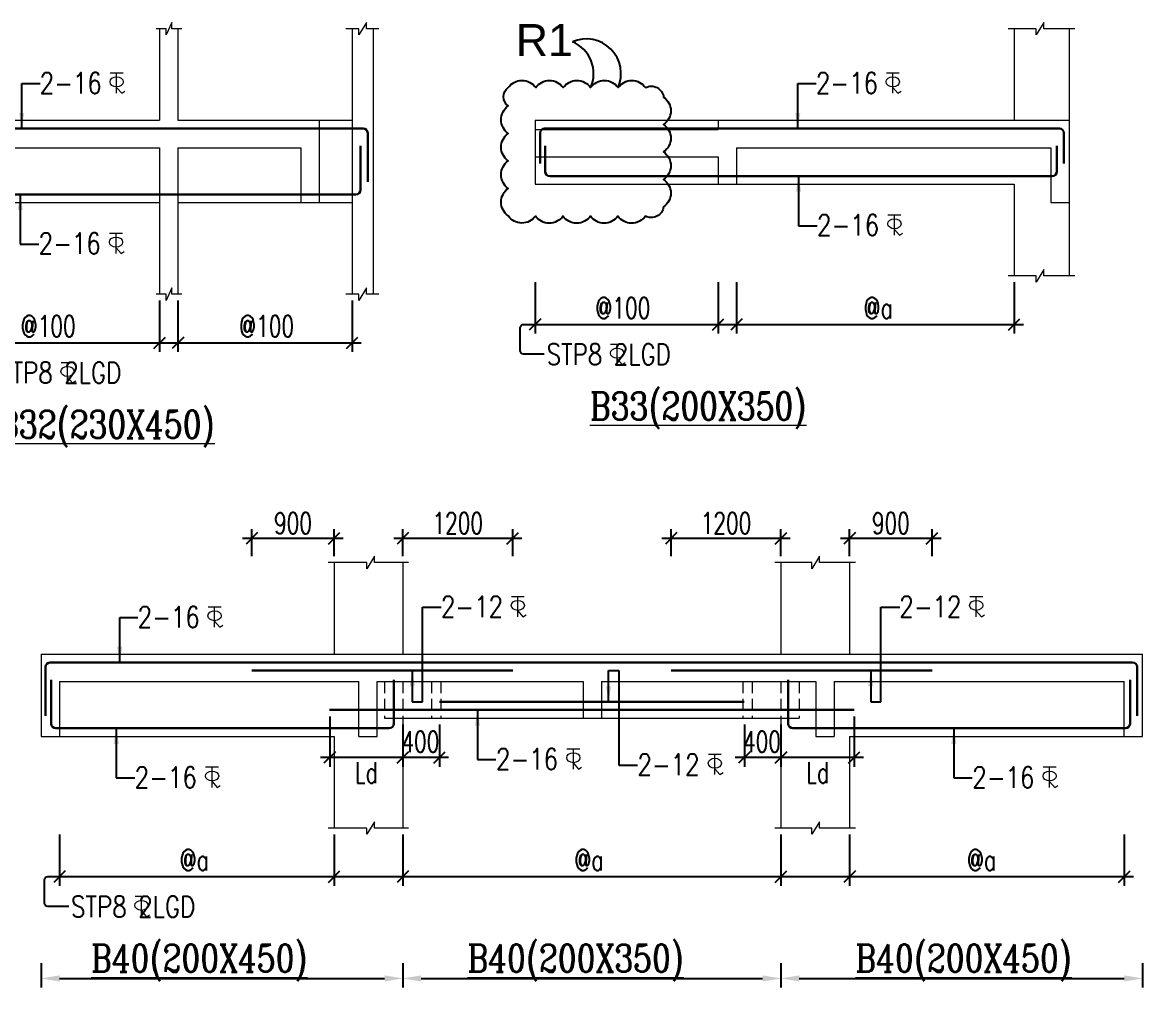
# Model space of a CAD drawing. Header units: millimetres. Extents: x 1255966 to 1543449, y 318653 to 465396.
# Drawn here: x 1501617 to 1513852, y 340289 to 350833 of the extents above; entities that cross this region are included whole.
import ezdxf

# ---------------------------------------------------------------- set-up
doc = ezdxf.new("R2010")
doc.units = ezdxf.units.MM
doc.header["$LTSCALE"] = 500
doc.header["$MEASUREMENT"] = 0
doc.header["$PDMODE"] = 34
doc.linetypes.add('HIDDEN', pattern=[0.375, 0.25, -0.125])
doc.layers.get('Defpoints').update_dxf_attribs({"lineweight": 0})
for name, color, linetype, lineweight in [('BEAM ELE', 2, 'Continuous', 15), ('DIM', 1, 'Continuous', 20), ('TAXT', 3, 'Continuous', 15), ('TEXT', 7, 'Continuous', 13), ('TEXT2', 3, 'Continuous', 15), ('TOWER AREA BEAM..', 3, 'Continuous', 20)]:
    doc.layers.add(name, color=color, linetype=linetype, lineweight=lineweight)
for name, color, linetype in [('CLOUD', 95, 'Continuous'), ('D', 10, 'Continuous'), ('ST DIM.', 1, 'Continuous'), ('STEEL', 1, 'Continuous')]:
    doc.layers.add(name, color=color, linetype=linetype)
doc.styles.add('2MM', font='romans.shx', dxfattribs={"width": 0.7})
doc.styles.add('3mm', font='arial.ttf')
doc.styles.add('BHTESHT$0$HSCC2', font='romanc.shx')
doc.styles.add('haider', font='romans.shx')
doc.dimstyles.new('SHUIB MOD.', dxfattribs={"dimtxt": 230, "dimasz": 130, "dimexe": 100, "dimexo": 70, "dimgap": 50, "dimtad": 2, "dimdec": 0, "dimzin": 4, "dimdsep": 46, "dimtxsty": '2MM', "dimblk": 'OBLIQUE', "dimcen": 0.09, "dimdle": 100, "dimclrd": 1, "dimclre": 1, "dimclrt": 3, "dimadec": 0, "dimazin": 0, "dimtfac": 1, "dimtdec": 0, "dimtix": 1, "dimtmove": 2, "dimatfit": 3, "dimfxl": 100, "dimtolj": 1, "dimlwd": -1, "dimarcsym": 0})

# ---------------------------------------------------------------- blocks, each defined once
blk = doc.blocks.new('_Oblique')
at = {"color": 0, "linetype": 'ByBlock', "lineweight": -2}
blk.add_line((-0.5, -0.5), (0.5, 0.5), dxfattribs=at)
blk = doc.blocks.new('A$C76682FD6')
at = {"layer": 'TEXT', "color": 3, "ltscale": 0.2}
for p, q in [((143, 219, -1), (2, 219, -1)), ((72, 0, -1), (72, 219, -1)), ((72, 63, -1), (128, 0, -1)), ((128, 0, -1), (162, 21))]:
    blk.add_line(p, q, dxfattribs=at)
blk.add_ellipse((72, 124, -1), major_axis=(72.3, 0), ratio=0.753223, dxfattribs=at)
blk = doc.blocks.new('*D154')
at = {"layer": 'Defpoints', "color": 0, "ltscale": 100, "transparency": 16777216}
for p in [(1509416, 348064, 6), (1512450, 348064, 6), (1512450, 347533)]:
    blk.add_point(p, dxfattribs=at)
at = {"layer": 'ST DIM.', "color": 1, "lineweight": -2, "ltscale": 100, "transparency": 16777216}
for p, q in [((1509416, 347994), (1509416, 347433)), ((1512450, 347994), (1512450, 347433))]:
    blk.add_line(p, q, dxfattribs=at)
at = {"layer": 'ST DIM.', "color": 1, "ltscale": 100, "transparency": 16777216}
blk.add_line((1509316, 347533), (1512550, 347533), dxfattribs=at)
at = {"layer": 'ST DIM.', "color": 1, "ltscale": 100, "transparency": 16777216, "xscale": 125, "yscale": 125, "zscale": 125, "rotation": 180}
blk.add_blockref('_Oblique', (1509416, 347533), dxfattribs=at)
at = {"layer": 'ST DIM.', "color": 1, "ltscale": 100, "transparency": 16777216, "xscale": 125, "yscale": 125, "zscale": 125}
blk.add_blockref('_Oblique', (1512450, 347533), dxfattribs=at)
at = {"layer": 'ST DIM.', "color": 3, "ltscale": 100, "transparency": 16777216, "insert": (1510962, 347714), "char_height": 230, "attachment_point": 5, "style": '2MM'}
blk.add_mtext('\\A1;@a', dxfattribs=at)
blk = doc.blocks.new('*D164')
at = {"layer": 'Defpoints', "color": 0, "ltscale": 100, "transparency": 16777216}
for p in [(1505772, 342031, 6), (1509902, 342031, 6), (1509902, 341501)]:
    blk.add_point(p, dxfattribs=at)
at = {"layer": 'ST DIM.', "color": 1, "lineweight": -2, "ltscale": 100, "transparency": 16777216}
for p, q in [((1505772, 341961), (1505772, 341401)), ((1509902, 341961), (1509902, 341401))]:
    blk.add_line(p, q, dxfattribs=at)
at = {"layer": 'ST DIM.', "color": 1, "ltscale": 100, "transparency": 16777216}
blk.add_line((1505672, 341501), (1510002, 341501), dxfattribs=at)
at = {"layer": 'ST DIM.', "color": 1, "ltscale": 100, "transparency": 16777216, "xscale": 125, "yscale": 125, "zscale": 125, "rotation": 180}
blk.add_blockref('_Oblique', (1505772, 341501), dxfattribs=at)
at = {"layer": 'ST DIM.', "color": 1, "ltscale": 100, "transparency": 16777216, "xscale": 125, "yscale": 125, "zscale": 125}
blk.add_blockref('_Oblique', (1509902, 341501), dxfattribs=at)
at = {"layer": 'ST DIM.', "color": 3, "ltscale": 100, "transparency": 16777216, "insert": (1507804, 341681), "char_height": 230, "attachment_point": 5, "style": '2MM'}
blk.add_mtext('\\A1;@a', dxfattribs=at)
blk = doc.blocks.new('*D165')
at = {"layer": 'Defpoints', "color": 0, "ltscale": 100, "transparency": 16777216}
for p in [(1502021, 342031, 6), (1505022, 342031, 6), (1505022, 341501)]:
    blk.add_point(p, dxfattribs=at)
at = {"layer": 'ST DIM.', "color": 1, "lineweight": -2, "ltscale": 100, "transparency": 16777216}
for p, q in [((1502021, 341961), (1502021, 341401)), ((1505022, 341961), (1505022, 341401))]:
    blk.add_line(p, q, dxfattribs=at)
at = {"layer": 'ST DIM.', "color": 1, "ltscale": 100, "transparency": 16777216}
blk.add_line((1501921, 341501), (1505122, 341501), dxfattribs=at)
at = {"layer": 'ST DIM.', "color": 1, "ltscale": 100, "transparency": 16777216, "xscale": 125, "yscale": 125, "zscale": 125, "rotation": 180}
blk.add_blockref('_Oblique', (1502021, 341501), dxfattribs=at)
at = {"layer": 'ST DIM.', "color": 1, "ltscale": 100, "transparency": 16777216, "xscale": 125, "yscale": 125, "zscale": 125}
blk.add_blockref('_Oblique', (1505022, 341501), dxfattribs=at)
at = {"layer": 'ST DIM.', "color": 3, "ltscale": 100, "transparency": 16777216, "insert": (1503493, 341681), "char_height": 230, "attachment_point": 5, "style": '2MM'}
blk.add_mtext('\\A1;@a', dxfattribs=at)
blk = doc.blocks.new('*D166')
at = {"layer": 'Defpoints', "color": 0, "ltscale": 100, "transparency": 16777216}
for p in [(1510652, 342031, 6), (1513652, 342031, 6), (1513652, 341501)]:
    blk.add_point(p, dxfattribs=at)
at = {"layer": 'ST DIM.', "color": 1, "lineweight": -2, "ltscale": 100, "transparency": 16777216}
for p, q in [((1510652, 341961), (1510652, 341401)), ((1513652, 341961), (1513652, 341401))]:
    blk.add_line(p, q, dxfattribs=at)
at = {"layer": 'ST DIM.', "color": 1, "ltscale": 100, "transparency": 16777216}
blk.add_line((1510552, 341501), (1513752, 341501), dxfattribs=at)
at = {"layer": 'ST DIM.', "color": 1, "ltscale": 100, "transparency": 16777216, "xscale": 125, "yscale": 125, "zscale": 125, "rotation": 180}
blk.add_blockref('_Oblique', (1510652, 341501), dxfattribs=at)
at = {"layer": 'ST DIM.', "color": 1, "ltscale": 100, "transparency": 16777216, "xscale": 125, "yscale": 125, "zscale": 125}
blk.add_blockref('_Oblique', (1513652, 341501), dxfattribs=at)
at = {"layer": 'ST DIM.', "color": 3, "ltscale": 100, "transparency": 16777216, "insert": (1512091, 341681), "char_height": 230, "attachment_point": 5, "style": '2MM'}
blk.add_mtext('\\A1;@a', dxfattribs=at)
blk = doc.blocks.new('*D191')
at = {"layer": 'Defpoints', "color": 0, "ltscale": 100, "transparency": 16777216}
for p in [(1505772, 343231), (1506172, 343231), (1505772, 342802)]:
    blk.add_point(p, dxfattribs=at)
at = {"layer": 'ST DIM.', "color": 1, "lineweight": -2, "ltscale": 100, "transparency": 16777216}
for p, q in [((1505772, 343161), (1505772, 342702)), ((1506172, 343161), (1506172, 342702))]:
    blk.add_line(p, q, dxfattribs=at)
at = {"layer": 'ST DIM.', "color": 1, "ltscale": 100, "transparency": 16777216}
blk.add_line((1506272, 342802), (1505672, 342802), dxfattribs=at)
at = {"layer": 'ST DIM.', "color": 1, "ltscale": 100, "transparency": 16777216, "xscale": 125, "yscale": 125, "zscale": 125, "rotation": 180}
blk.add_blockref('_Oblique', (1505772, 342802), dxfattribs=at)
at = {"layer": 'ST DIM.', "color": 1, "ltscale": 100, "transparency": 16777216, "xscale": 125, "yscale": 125, "zscale": 125}
blk.add_blockref('_Oblique', (1506172, 342802), dxfattribs=at)
at = {"layer": 'ST DIM.', "color": 3, "ltscale": 100, "transparency": 16777216, "insert": (1505964, 342974), "char_height": 230, "attachment_point": 5, "style": '2MM'}
blk.add_mtext('\\A1;400', dxfattribs=at)
blk = doc.blocks.new('*D192')
at = {"layer": 'Defpoints', "color": 0, "ltscale": 100, "transparency": 16777216}
for p in [(1509502, 343231), (1509902, 343231), (1509502, 342802)]:
    blk.add_point(p, dxfattribs=at)
at = {"layer": 'ST DIM.', "color": 1, "lineweight": -2, "ltscale": 100, "transparency": 16777216}
for p, q in [((1509502, 343161), (1509502, 342702)), ((1509902, 343161), (1509902, 342702))]:
    blk.add_line(p, q, dxfattribs=at)
at = {"layer": 'ST DIM.', "color": 1, "ltscale": 100, "transparency": 16777216}
blk.add_line((1510002, 342802), (1509402, 342802), dxfattribs=at)
at = {"layer": 'ST DIM.', "color": 1, "ltscale": 100, "transparency": 16777216, "xscale": 125, "yscale": 125, "zscale": 125, "rotation": 180}
blk.add_blockref('_Oblique', (1509502, 342802), dxfattribs=at)
at = {"layer": 'ST DIM.', "color": 1, "ltscale": 100, "transparency": 16777216, "xscale": 125, "yscale": 125, "zscale": 125}
blk.add_blockref('_Oblique', (1509902, 342802), dxfattribs=at)
at = {"layer": 'ST DIM.', "color": 3, "ltscale": 100, "transparency": 16777216, "insert": (1509694, 342974), "char_height": 230, "attachment_point": 5, "style": '2MM'}
blk.add_mtext('\\A1;400', dxfattribs=at)
blk = doc.blocks.new('*D211')
at = {"layer": 'Defpoints', "color": 0, "ltscale": 100, "transparency": 16777216}
for p in [(1511552, 345197), (1510652, 344931), (1511552, 344931)]:
    blk.add_point(p, dxfattribs=at)
at = {"layer": 'ST DIM.', "color": 1, "lineweight": -2, "ltscale": 100, "transparency": 16777216}
for p, q in [((1510652, 345001), (1510652, 345297)), ((1511552, 345001), (1511552, 345297))]:
    blk.add_line(p, q, dxfattribs=at)
at = {"layer": 'ST DIM.', "color": 1, "ltscale": 100, "transparency": 16777216}
blk.add_line((1510552, 345197), (1511652, 345197), dxfattribs=at)
at = {"layer": 'ST DIM.', "color": 1, "ltscale": 100, "transparency": 16777216, "xscale": 125, "yscale": 125, "zscale": 125, "rotation": 180}
blk.add_blockref('_Oblique', (1510652, 345197), dxfattribs=at)
at = {"layer": 'ST DIM.', "color": 1, "ltscale": 100, "transparency": 16777216, "xscale": 125, "yscale": 125, "zscale": 125}
blk.add_blockref('_Oblique', (1511552, 345197), dxfattribs=at)
at = {"layer": 'ST DIM.', "color": 3, "ltscale": 100, "transparency": 16777216, "insert": (1511102, 345362), "char_height": 230, "attachment_point": 5, "style": '2MM'}
blk.add_mtext('\\A1;900', dxfattribs=at)
blk = doc.blocks.new('*D212')
at = {"layer": 'Defpoints', "color": 0, "ltscale": 100, "transparency": 16777216}
for p in [(1509902, 345197), (1508702, 344931), (1509902, 344931)]:
    blk.add_point(p, dxfattribs=at)
at = {"layer": 'ST DIM.', "color": 1, "lineweight": -2, "ltscale": 100, "transparency": 16777216}
for p, q in [((1508702, 345001), (1508702, 345297)), ((1509902, 345001), (1509902, 345297))]:
    blk.add_line(p, q, dxfattribs=at)
at = {"layer": 'ST DIM.', "color": 1, "ltscale": 100, "transparency": 16777216}
blk.add_line((1508602, 345197), (1510002, 345197), dxfattribs=at)
at = {"layer": 'ST DIM.', "color": 1, "ltscale": 100, "transparency": 16777216, "xscale": 125, "yscale": 125, "zscale": 125, "rotation": 180}
blk.add_blockref('_Oblique', (1508702, 345197), dxfattribs=at)
at = {"layer": 'ST DIM.', "color": 1, "ltscale": 100, "transparency": 16777216, "xscale": 125, "yscale": 125, "zscale": 125}
blk.add_blockref('_Oblique', (1509902, 345197), dxfattribs=at)
at = {"layer": 'ST DIM.', "color": 3, "ltscale": 100, "transparency": 16777216, "insert": (1509302, 345362), "char_height": 230, "attachment_point": 5, "style": '2MM'}
blk.add_mtext('\\A1;1200', dxfattribs=at)
blk = doc.blocks.new('*D213')
at = {"layer": 'Defpoints', "color": 0, "ltscale": 100, "transparency": 16777216}
for p in [(1506972, 345197), (1505772, 344931), (1506972, 344931)]:
    blk.add_point(p, dxfattribs=at)
at = {"layer": 'ST DIM.', "color": 1, "lineweight": -2, "ltscale": 100, "transparency": 16777216}
for p, q in [((1505772, 345001), (1505772, 345297)), ((1506972, 345001), (1506972, 345297))]:
    blk.add_line(p, q, dxfattribs=at)
at = {"layer": 'ST DIM.', "color": 1, "ltscale": 100, "transparency": 16777216}
blk.add_line((1505672, 345197), (1507072, 345197), dxfattribs=at)
at = {"layer": 'ST DIM.', "color": 1, "ltscale": 100, "transparency": 16777216, "xscale": 125, "yscale": 125, "zscale": 125, "rotation": 180}
blk.add_blockref('_Oblique', (1505772, 345197), dxfattribs=at)
at = {"layer": 'ST DIM.', "color": 1, "ltscale": 100, "transparency": 16777216, "xscale": 125, "yscale": 125, "zscale": 125}
blk.add_blockref('_Oblique', (1506972, 345197), dxfattribs=at)
at = {"layer": 'ST DIM.', "color": 3, "ltscale": 100, "transparency": 16777216, "insert": (1506372, 345362), "char_height": 230, "attachment_point": 5, "style": '2MM'}
blk.add_mtext('\\A1;1200', dxfattribs=at)
blk = doc.blocks.new('*D214')
at = {"layer": 'Defpoints', "color": 0, "ltscale": 100, "transparency": 16777216}
for p in [(1505022, 345197), (1504122, 344931), (1505022, 344931)]:
    blk.add_point(p, dxfattribs=at)
at = {"layer": 'ST DIM.', "color": 1, "lineweight": -2, "ltscale": 100, "transparency": 16777216}
for p, q in [((1504122, 345001), (1504122, 345297)), ((1505022, 345001), (1505022, 345297))]:
    blk.add_line(p, q, dxfattribs=at)
at = {"layer": 'ST DIM.', "color": 1, "ltscale": 100, "transparency": 16777216}
blk.add_line((1504022, 345197), (1505122, 345197), dxfattribs=at)
at = {"layer": 'ST DIM.', "color": 1, "ltscale": 100, "transparency": 16777216, "xscale": 125, "yscale": 125, "zscale": 125, "rotation": 180}
blk.add_blockref('_Oblique', (1504122, 345197), dxfattribs=at)
at = {"layer": 'ST DIM.', "color": 1, "ltscale": 100, "transparency": 16777216, "xscale": 125, "yscale": 125, "zscale": 125}
blk.add_blockref('_Oblique', (1505022, 345197), dxfattribs=at)
at = {"layer": 'ST DIM.', "color": 3, "ltscale": 100, "transparency": 16777216, "insert": (1504572, 345362), "char_height": 230, "attachment_point": 5, "style": '2MM'}
blk.add_mtext('\\A1;900', dxfattribs=at)
blk = doc.blocks.new('*D245')
at = {"layer": 'Defpoints', "color": 0, "ltscale": 100, "transparency": 16777216}
for p in [(1501213, 347864, 6), (1503116, 347864, 6), (1503116, 347333)]:
    blk.add_point(p, dxfattribs=at)
at = {"layer": 'ST DIM.', "color": 1, "lineweight": -2, "ltscale": 100, "transparency": 16777216}
for p, q in [((1501213, 347794), (1501213, 347233)), ((1503116, 347794), (1503116, 347233))]:
    blk.add_line(p, q, dxfattribs=at)
at = {"layer": 'ST DIM.', "color": 1, "ltscale": 100, "transparency": 16777216}
blk.add_line((1501113, 347333), (1503216, 347333), dxfattribs=at)
at = {"layer": 'ST DIM.', "color": 1, "ltscale": 100, "transparency": 16777216, "xscale": 125, "yscale": 125, "zscale": 125, "rotation": 180}
blk.add_blockref('_Oblique', (1501213, 347333), dxfattribs=at)
at = {"layer": 'ST DIM.', "color": 1, "ltscale": 100, "transparency": 16777216, "xscale": 125, "yscale": 125, "zscale": 125}
blk.add_blockref('_Oblique', (1503116, 347333), dxfattribs=at)
at = {"layer": 'ST DIM.', "color": 3, "ltscale": 100, "transparency": 16777216, "insert": (1501898, 347514), "char_height": 230, "attachment_point": 5, "style": '2MM'}
blk.add_mtext('\\A1;@100', dxfattribs=at)
blk = doc.blocks.new('*D246')
at = {"layer": 'Defpoints', "color": 0, "ltscale": 100, "transparency": 16777216}
for p in [(1503316, 347864, 6), (1505218, 347864, 6), (1505218, 347333)]:
    blk.add_point(p, dxfattribs=at)
at = {"layer": 'ST DIM.', "color": 1, "lineweight": -2, "ltscale": 100, "transparency": 16777216}
for p, q in [((1503316, 347794), (1503316, 347233)), ((1505218, 347794), (1505218, 347233))]:
    blk.add_line(p, q, dxfattribs=at)
at = {"layer": 'ST DIM.', "color": 1, "ltscale": 100, "transparency": 16777216}
blk.add_line((1503216, 347333), (1505318, 347333), dxfattribs=at)
at = {"layer": 'ST DIM.', "color": 1, "ltscale": 100, "transparency": 16777216, "xscale": 125, "yscale": 125, "zscale": 125, "rotation": 180}
blk.add_blockref('_Oblique', (1503316, 347333), dxfattribs=at)
at = {"layer": 'ST DIM.', "color": 1, "ltscale": 100, "transparency": 16777216, "xscale": 125, "yscale": 125, "zscale": 125}
blk.add_blockref('_Oblique', (1505218, 347333), dxfattribs=at)
at = {"layer": 'ST DIM.', "color": 3, "ltscale": 100, "transparency": 16777216, "insert": (1504284, 347514), "char_height": 230, "attachment_point": 5, "style": '2MM'}
blk.add_mtext('\\A1;@100', dxfattribs=at)
blk = doc.blocks.new('*D247')
at = {"layer": 'Defpoints', "color": 0, "ltscale": 100, "transparency": 16777216}
for p in [(1507216, 348064, 6), (1509216, 348064, 6), (1509216, 347533)]:
    blk.add_point(p, dxfattribs=at)
at = {"layer": 'ST DIM.', "color": 1, "lineweight": -2, "ltscale": 100, "transparency": 16777216}
for p, q in [((1507216, 347994), (1507216, 347433)), ((1509216, 347994), (1509216, 347433))]:
    blk.add_line(p, q, dxfattribs=at)
at = {"layer": 'ST DIM.', "color": 1, "ltscale": 100, "transparency": 16777216}
blk.add_line((1507116, 347533), (1509316, 347533), dxfattribs=at)
at = {"layer": 'ST DIM.', "color": 1, "ltscale": 100, "transparency": 16777216, "xscale": 125, "yscale": 125, "zscale": 125, "rotation": 180}
blk.add_blockref('_Oblique', (1507216, 347533), dxfattribs=at)
at = {"layer": 'ST DIM.', "color": 1, "ltscale": 100, "transparency": 16777216, "xscale": 125, "yscale": 125, "zscale": 125}
blk.add_blockref('_Oblique', (1509216, 347533), dxfattribs=at)
at = {"layer": 'ST DIM.', "color": 3, "ltscale": 100, "transparency": 16777216, "insert": (1508174, 347714), "char_height": 230, "attachment_point": 5, "style": '2MM'}
blk.add_mtext('\\A1;@100', dxfattribs=at)
blk = doc.blocks.new('*D255')
at = {"layer": 'Defpoints', "color": 0, "ltscale": 100, "transparency": 16777216}
for p in [(1504973, 343321), (1505772, 343231, 1457780), (1504973, 342802)]:
    blk.add_point(p, dxfattribs=at)
at = {"layer": 'ST DIM.', "color": 1, "lineweight": -2, "ltscale": 100, "transparency": 16777216}
for p, q in [((1504973, 343251), (1504973, 342702)), ((1505772, 343161), (1505772, 342702))]:
    blk.add_line(p, q, dxfattribs=at)
at = {"layer": 'ST DIM.', "color": 1, "ltscale": 100, "transparency": 16777216}
blk.add_line((1505872, 342802), (1504873, 342802), dxfattribs=at)
at = {"layer": 'ST DIM.', "color": 1, "ltscale": 100, "transparency": 16777216, "xscale": 125, "yscale": 125, "zscale": 125, "rotation": 180}
blk.add_blockref('_Oblique', (1504973, 342802), dxfattribs=at)
at = {"layer": 'ST DIM.', "color": 1, "ltscale": 100, "transparency": 16777216, "xscale": 125, "yscale": 125, "zscale": 125}
blk.add_blockref('_Oblique', (1505772, 342802), dxfattribs=at)
at = {"layer": 'ST DIM.', "color": 3, "ltscale": 100, "transparency": 16777216, "insert": (1505372, 342637), "char_height": 230, "attachment_point": 5, "style": '2MM'}
blk.add_mtext('\\A1;Ld', dxfattribs=at)
blk = doc.blocks.new('*D256')
at = {"layer": 'Defpoints', "color": 0, "ltscale": 100, "transparency": 16777216}
for p in [(1510702, 343321), (1509902, 343231), (1509902, 342802)]:
    blk.add_point(p, dxfattribs=at)
at = {"layer": 'ST DIM.', "color": 1, "lineweight": -2, "ltscale": 100, "transparency": 16777216}
for p, q in [((1510702, 343251), (1510702, 342702)), ((1509902, 343161), (1509902, 342702))]:
    blk.add_line(p, q, dxfattribs=at)
at = {"layer": 'ST DIM.', "color": 1, "ltscale": 100, "transparency": 16777216}
blk.add_line((1510802, 342802), (1509802, 342802), dxfattribs=at)
at = {"layer": 'ST DIM.', "color": 1, "ltscale": 100, "transparency": 16777216, "xscale": 125, "yscale": 125, "zscale": 125, "rotation": 180}
blk.add_blockref('_Oblique', (1509902, 342802), dxfattribs=at)
at = {"layer": 'ST DIM.', "color": 1, "ltscale": 100, "transparency": 16777216, "xscale": 125, "yscale": 125, "zscale": 125}
blk.add_blockref('_Oblique', (1510702, 342802), dxfattribs=at)
at = {"layer": 'ST DIM.', "color": 3, "ltscale": 100, "transparency": 16777216, "insert": (1510302, 342637), "char_height": 230, "attachment_point": 5, "style": '2MM'}
blk.add_mtext('\\A1;Ld', dxfattribs=at)
blk = doc.blocks.new('*D257')
at = {"layer": 'Defpoints', "color": 0, "ltscale": 100, "transparency": 16777216}
for p in [(1501822, 340624, 6), (1505772, 340624, 6), (1505772, 340389)]:
    blk.add_point(p, dxfattribs=at)
at = {"layer": 'ST DIM.', "color": 1, "lineweight": -2, "ltscale": 100, "transparency": 16777216}
for p, q in [((1501822, 340554), (1501822, 340289)), ((1505772, 340554), (1505772, 340289))]:
    blk.add_line(p, q, dxfattribs=at)
at = {"layer": 'ST DIM.', "color": 1, "ltscale": 100, "transparency": 16777216}
blk.add_line((1502022, 340389), (1505572, 340389), dxfattribs=at)
for points in [[(1502022, 340422), (1502022, 340355), (1501822, 340389)], [(1505572, 340422), (1505572, 340355), (1505772, 340389)]]:
    blk.add_solid(points, dxfattribs=at)
blk = doc.blocks.new('*D258')
at = {"layer": 'Defpoints', "color": 0, "ltscale": 100, "transparency": 16777216}
for p in [(1505772, 340624, 6), (1509902, 340624, 6), (1509902, 340389)]:
    blk.add_point(p, dxfattribs=at)
at = {"layer": 'ST DIM.', "color": 1, "lineweight": -2, "ltscale": 100, "transparency": 16777216}
for p, q in [((1505772, 340554), (1505772, 340289)), ((1509902, 340554), (1509902, 340289))]:
    blk.add_line(p, q, dxfattribs=at)
at = {"layer": 'ST DIM.', "color": 1, "ltscale": 100, "transparency": 16777216}
blk.add_line((1505972, 340389), (1509702, 340389), dxfattribs=at)
for points in [[(1505972, 340422), (1505972, 340355), (1505772, 340389)], [(1509702, 340422), (1509702, 340355), (1509902, 340389)]]:
    blk.add_solid(points, dxfattribs=at)
blk = doc.blocks.new('*D259')
at = {"layer": 'Defpoints', "color": 0, "ltscale": 100, "transparency": 16777216}
for p in [(1509902, 340624, 6), (1513852, 340624, 6), (1513852, 340389)]:
    blk.add_point(p, dxfattribs=at)
at = {"layer": 'ST DIM.', "color": 1, "lineweight": -2, "ltscale": 100, "transparency": 16777216}
for p, q in [((1509902, 340554), (1509902, 340289)), ((1513852, 340554), (1513852, 340289))]:
    blk.add_line(p, q, dxfattribs=at)
at = {"layer": 'ST DIM.', "color": 1, "ltscale": 100, "transparency": 16777216}
blk.add_line((1510102, 340389), (1513652, 340389), dxfattribs=at)
for points in [[(1510102, 340422), (1510102, 340355), (1509902, 340389)], [(1513652, 340422), (1513652, 340355), (1513852, 340389)]]:
    blk.add_solid(points, dxfattribs=at)

msp = doc.modelspace()

# ---------------------------------------------------------------- linework, layer by layer
at = {"layer": 'BEAM ELE', "color": 3}
for points in [[(1503359.8, 350763.9), (1503249.5, 350763.9), (1503249.5, 350832.6), (1503186.5, 350695.9), (1503186.5, 350763.9), (1503076.8, 350763.9)], [(1505510.9, 350763.9), (1505375.9, 350763.9), (1505375.9, 350832.6), (1505291.4, 350695.9), (1505291.4, 350763.9), (1505149.7, 350763.9)], [(1513113.1, 350763.9), (1512773, 350763.9), (1512773, 350832.6), (1512688.4, 350695.9), (1512688.4, 350763.9), (1512384.3, 350763.9)], [(1513113.1, 348063.9), (1512773, 348063.9), (1512773, 348132.6), (1512688.4, 347995.9), (1512688.4, 348063.9), (1512384.3, 348063.9)], [(1503359.8, 347863.9), (1503249.5, 347863.9), (1503249.5, 347932.6), (1503186.5, 347795.9), (1503186.5, 347863.9), (1503076.8, 347863.9)], [(1505510.9, 347863.9), (1505375.9, 347863.9), (1505375.9, 347932.6), (1505291.4, 347795.9), (1505291.4, 347863.9), (1505149.7, 347863.9)], [(1505834.4, 344931.4), (1505461.6, 344931.4), (1505461.6, 345000), (1505377.1, 344863.3), (1505377.1, 344931.4), (1504955.6, 344931.4)], [(1510714.5, 344931.4), (1510322.1, 344931.4), (1510322.1, 345000), (1510237.5, 344863.3), (1510237.5, 344931.4), (1509835.8, 344931.4)], [(1505834.4, 342031.4), (1505461.6, 342031.4), (1505461.6, 342100), (1505377.1, 341963.3), (1505377.1, 342031.4), (1504955.6, 342031.4)], [(1510714.5, 342031.4), (1510322.1, 342031.4), (1510322.1, 342100), (1510237.5, 341963.3), (1510237.5, 342031.4), (1509835.8, 342031.4)]]:
    msp.add_lwpolyline(points, dxfattribs=at)
at = {"layer": 'CLOUD', "color": 1}
msp.add_lwpolyline([(1506923.4, 350119.9, -0.5205671), (1507223.4, 350119.9, -0.5205671), (1507523.4, 350119.9, -0.5205671), (1507823.4, 350119.9, -0.5205671), (1508123.4, 350119.9, -0.5205671), (1508423.4, 350119.9, -0.5205671), (1508620.6, 350017, -0.5205671), (1508620.6, 349717, -0.5205671), (1508620.6, 349417, -0.5205671), (1508620.6, 349117, -0.5205671), (1508620.6, 348817, -0.5205671), (1508420.8, 348716.8, -0.5205671), (1508120.8, 348716.8, -0.5205671), (1507820.8, 348716.8, -0.5205671), (1507520.8, 348716.8, -0.5205671), (1507220.8, 348716.8, -0.5205671), (1506923.4, 348719.5, -0.5205671), (1506923.4, 349019.5, -0.5205671), (1506923.4, 349319.5, -0.5205671), (1506923.4, 349619.5, -0.5205671), (1506923.4, 349919.5, -0.5205671)], format="xyb", close=True, dxfattribs=at)
at = {"layer": 'CLOUD', "color": 1, "ltscale": 10}
for centre, radius, start, end in [((1507774.6, 350271.5), 380.4, 336.51447, 113.39855), ((1507480.6, 350273.2), 375.6, 335.89933, 67.63729)]:
    msp.add_arc(centre, radius, start, end, dxfattribs=at)
at = {"layer": 'ST DIM.'}
for points, elevation in [([(1507316.9, 347208.2), (1507088.5, 347208.2, -0.4142136), (1507052.8, 347244), (1507052.8, 347497.6, -0.4142136), (1507088.5, 347533.4), (1510098.1, 347533.4)], -2.7), ([(1501314.5, 347008.2), (1501086.1, 347008.2, -0.4142136), (1501050.4, 347044), (1501050.4, 347297.6, -0.4142136), (1501086.1, 347333.4), (1505233.3, 347333.4)], -2.7), ([(1502122.1, 341175.7), (1501893.8, 341175.7, -0.4142136), (1501858, 341211.5), (1501858, 341465, -0.4142136), (1501893.8, 341500.8), (1511246.3, 341500.8)], -6.3)]:
    msp.add_lwpolyline(points, format="xyb", dxfattribs=dict(at, elevation=elevation))
at = {"layer": 'STEEL', "color": 4, "lineweight": 30, "ltscale": 10}
for p, q in [((1501111.2, 349673.9, -140.7), (1505338.2, 349673.9, -2346141.3)), ((1505388, 349090.2, -186.5), (1505388, 349623.9, -186.5)), ((1507270.8, 349290.2, -186.5), (1507270.8, 349623.9, -186.5)), ((1507320.8, 349673.9, -140.7), (1512943.5, 349673.9, -2346141.3)), ((1512993.3, 349290.2, -186.5), (1512993.3, 349623.9, -186.5)), ((1505309.9, 349003.9, -599978), (1505309.9, 349485, -599978)), ((1507326.6, 349203.9, -599978), (1507326.6, 349485, -599978)), ((1512915.2, 349203.9, -599978), (1512915.2, 349485, -599978)), ((1507376.6, 349153.9, -599942.4), (1512865.2, 349153.9, -2883032.6)), ((1501194.8, 348953.9, -599942.4), (1505259.9, 348953.9, -2883032.6)), ((1501920.4, 343841.4, -140.7), (1513742.6, 343841.4, -2346141.3)), ((1501870.4, 343257.6, -186.5), (1501870.4, 343791.4, -186.5)), ((1504121.7, 343751.4, -1578084.1), (1506971.7, 343751.4, -2009027.5)), ((1508701.9, 343751.4, -2270638.7), (1511551.9, 343751.4, -2701582.1)), ((1513792.5, 343257.6, -186.5), (1513792.5, 343791.4, -186.5)), ((1501931.6, 343171.4, -599978), (1501931.6, 343652.4, -599978)), ((1505674.2, 343171.4, -1275934.1), (1505674.2, 343652.4, -1275934.1)), ((1509981.1, 343171.4, -2173038), (1509981.1, 343652.4, -2173038)), ((1513714.4, 343171.4, -599978), (1513714.4, 343652.4, -599978)), ((1504972.6, 343321.4, -1358768.9), (1510701.8, 343321.4, -2067859)), ((1506171.7, 343411.4, -2068947.1), (1509501.9, 343411.4, -2229010.6)), ((1501981.6, 343121.4, -599942.4), (1505624.2, 343121.4, -1275934.1)), ((1510031.1, 343121.4, -2173002.4), (1513664.4, 343121.4, -2883032.6))]:
    msp.add_line(p, q, dxfattribs=at)
for centre, start, end in [((1505338, 349623.9, -186.5), 0, 90), ((1507320.8, 349623.9, -186.5), 90, 180), ((1512943.3, 349623.9, -186.5), 0, 90), ((1507376.6, 349203.9, -599978), 180, 270), ((1512865.2, 349203.9, -599978), 270, 0), ((1505259.9, 349003.9, -599978), 270, 0), ((1501920.4, 343791.4, -186.5), 90, 180), ((1513742.5, 343791.4, -186.5), 0, 90), ((1501981.6, 343171.4, -599978), 180, 270), ((1505624.2, 343171.4, -1275934.1), 270, 0), ((1510031.1, 343171.4, -2173038), 180, 270), ((1513664.4, 343171.4, -599978), 270, 0)]:
    msp.add_arc(centre, 50, start, end, dxfattribs=at)
at = {"layer": 'TOWER AREA BEAM..'}
for p, q in [((1503115.7, 350763.9), (1503115.7, 349763.9)), ((1503315.7, 350763.9), (1503315.7, 349763.9)), ((1505218.2, 350763.9), (1505218.2, 349763.9)), ((1505448.2, 350763.9), (1505448.2, 347863.9)), ((1512450.4, 350763.9), (1512450.4, 349763.9)), ((1513050.4, 350763.9), (1513050.4, 349763.9)), ((1500983.2, 349763.9), (1503115.7, 349763.9)), ((1503315.7, 349763.9), (1505218.2, 349763.9)), ((1504858.3, 349763.9), (1504858.3, 348863.9)), ((1505218.2, 349763.9), (1505218.2, 347863.9)), ((1507215.6, 349763.9), (1513050.4, 349763.9)), ((1507215.6, 349763.9), (1507215.6, 349063.9)), ((1509215.6, 349763.9), (1509215.6, 349663.9)), ((1513050.4, 349763.9), (1513050.4, 348063.9)), ((1507215.6, 349663.9), (1509215.6, 349663.9)), ((1501183.2, 349463.9), (1503115.7, 349463.9)), ((1503115.7, 349463.9), (1503115.7, 347863.9)), ((1503315.7, 349463.9), (1503315.7, 347863.9)), ((1503315.7, 349463.9), (1504658.3, 349463.9)), ((1504658.3, 349463.9), (1504658.3, 348863.9)), ((1509415.6, 349463.9), (1509415.6, 349063.9)), ((1509415.6, 349463.9), (1512850.4, 349463.9)), ((1512850.4, 349463.9), (1512850.4, 348863.9)), ((1507215.6, 349363.9), (1509215.6, 349363.9)), ((1509215.6, 349363.9), (1509215.6, 349063.9)), ((1507215.6, 349063.9), (1512450.4, 349063.9)), ((1512450.4, 349063.9), (1512450.4, 348063.9)), ((1500983.2, 348863.9), (1503115.7, 348863.9)), ((1503315.7, 348863.9), (1505218.2, 348863.9)), ((1512850.4, 348863.9), (1513050.4, 348863.9)), ((1505021.7, 344931.4), (1505021.7, 343931.4)), ((1505771.7, 344931.4), (1505771.7, 343931.4)), ((1509901.9, 344931.4), (1509901.9, 343931.4)), ((1510651.9, 344931.4), (1510651.9, 343931.4)), ((1501821.7, 343931.4), (1513851.9, 343931.4)), ((1501821.7, 343931.4), (1501821.7, 343031.4)), ((1513851.9, 343031.4), (1513851.9, 343931.4)), ((1502021.7, 343631.4), (1502021.7, 343031.4)), ((1502021.7, 343631.4), (1505291.7, 343631.4)), ((1505291.7, 343031.4), (1505291.7, 343631.4)), ((1505491.7, 343031.4), (1505491.7, 343631.4)), ((1505491.7, 343631.4), (1507741.7, 343631.4)), ((1507741.7, 343631.4), (1507741.7, 343231.4)), ((1507941.7, 343631.4), (1507941.7, 343231.4)), ((1507941.7, 343631.4), (1510281.9, 343631.4)), ((1510281.9, 343631.4), (1510281.9, 343031.4)), ((1510481.9, 343631.4), (1510481.9, 343031.4)), ((1510481.9, 343631.4), (1513651.9, 343631.4)), ((1513651.9, 343031.4), (1513651.9, 343631.4)), ((1505571.7, 343231.4), (1510101.9, 343231.4)), ((1505771.7, 343231.4), (1505771.7, 342031.4)), ((1509901.9, 343231.4), (1509901.9, 342031.4)), ((1501821.7, 343031.4), (1505021.7, 343031.4)), ((1505021.7, 343031.4), (1505021.7, 342031.4)), ((1505291.7, 343031.4), (1505491.7, 343031.4)), ((1510281.9, 343031.4), (1510481.9, 343031.4)), ((1510651.9, 343031.4), (1510651.9, 342031.4)), ((1510651.9, 343031.4), (1513851.9, 343031.4))]:
    msp.add_line(p, q, dxfattribs=at)
at = {"layer": 'TOWER AREA BEAM..', "linetype": 'HIDDEN'}
for p, q in [((1505571.7, 343631.4), (1505571.7, 343231.4)), ((1505772.6, 343631.4), (1505772.6, 343231.4)), ((1506086.7, 343631.4), (1506086.7, 343231.4)), ((1506186.7, 343631.4), (1506186.7, 343231.4)), ((1509486.9, 343631.4), (1509486.9, 343231.4)), ((1509586.9, 343631.4), (1509586.9, 343231.4)), ((1509901.9, 343631.4), (1509901.9, 343231.4)), ((1510101.9, 343631.4), (1510101.9, 343231.4))]:
    msp.add_line(p, q, dxfattribs=at)

# ---------------------------------------------------------------- block references
at = {"layer": 'DIM', "lineweight": 0}
for p in [(1502574, 350059.4, -22512), (1511051.1, 350059.4, -22512), (1511069, 348508.6, -599957.5), (1502567.2, 348308.6, -599957.5), (1508039.4, 347095.5, -2.2), (1502037, 346895.5, -2.2), (1506955.4, 344340.1, 1869101.5), (1511963.3, 344340.1, 1869101.5), (1503644, 344226.9, -22512), (1507562.2, 342676, 2886554.9), (1509107.2, 342615.6, 2227283.3), (1503616.2, 342476, -599957.5), (1512764.7, 342476, -599957.5), (1502844.6, 341063, -5.7)]:
    msp.add_blockref('A$C76682FD6', p, dxfattribs=at)

# ---------------------------------------------------------------- texts
at = {"layer": 'CLOUD', "color": 1, "linetype": 'Continuous', "style": '3mm'}
msp.add_text('R1', height=350, dxfattribs=at).set_placement((1507005.1, 350464.4, 0))
at = {"layer": 'TAXT', "style": 'BHTESHT$0$HSCC2', "width": 0.8}
for s, p in [('%%UB33(200X350)', (1507815.4, 346492.1, 1175946.7)), ('%%UB32(230X450)', (1501351.5, 346292.1, 1175946.7)), ('%%UB40(200X450)', (1502366.4, 340459.5, 1175943.1)), ('%%UB40(200X350)', (1506477.1, 340459.5, 1175943.1)), ('%%UB40(200X450)', (1510714.7, 340459.5, 1175943.1))]:
    msp.add_text(s, height=300, dxfattribs=at).set_placement(p)
at = {"layer": 'TEXT2', "color": 3, "style": 'haider', "width": 0.8}
for s, p in [('2-16', (1501806, 350054.3, -22512.8)), ('2-16', (1510283.1, 350054.3, -22512.8)), ('2-16', (1510296.7, 348503.4, 1197983.4)), ('2-16', (1501794.9, 348303.4, 1197983.4)), ('STP8 2LGD', (1507342.7, 347090.4, -3)), ('STP8 2LGD', (1501340.3, 346890.4, -3)), ('2-12', (1506187.4, 344334.9, 1869100.7)), ('2-12', (1511195.3, 344334.9, 1869100.7)), ('2-16', (1502876, 344221.7, -22512.8)), ('2-16', (1506789.8, 342670.9, 4684495.8)), ('2-12', (1508334.9, 342610.5, 4025224.2)), ('2-16', (1502843.9, 342470.9, 1197983.4)), ('2-16', (1511992.4, 342470.9, 1197983.4)), ('STP8 2LGD', (1502147.9, 341057.8, -6.5))]:
    msp.add_text(s, height=230, dxfattribs=at).set_placement(p)

# ---------------------------------------------------------------- dimensions: what is measured, and where the dimension line sits
at = {"layer": 'ST DIM.', "ltscale": 100}
for base, p1, p2, text, override, picture, middle in [((1509215.6, 347533.4, -6.3), (1507215.6, 348063.9), (1509215.6, 348063.9), '@100', {"dimasz": 125}, '*D247', (1508173.8, 347713.8, -6.3)), ((1512450.4, 347533.4, -6.3), (1509415.6, 348063.9), (1512450.4, 348063.9), '@a', {"dimasz": 125}, '*D154', (1510961.5, 347713.8, -6.3)), ((1503115.7, 347333.4, -6.3), (1501213.2, 347863.9), (1503115.7, 347863.9), '@100', {"dimasz": 125}, '*D245', (1501898.4, 347513.8, -6.3)), ((1505218.2, 347333.4, -6.3), (1503315.7, 347863.9), (1505218.2, 347863.9), '@100', {"dimasz": 125}, '*D246', (1504284, 347513.8, -6.3)), ((1505021.7, 341500.8, -6.3), (1502020.8, 342031.4), (1505021.7, 342031.4), '@a', {"dimasz": 125}, '*D165', (1503492.9, 341681.3, -6.3)), ((1509901.9, 341500.8, -6.3), (1505771.7, 342031.4), (1509901.9, 342031.4), '@a', {"dimasz": 125}, '*D164', (1507804.1, 341681.3, -6.3)), ((1513651.9, 341500.8, -6.3), (1510651.9, 342031.4), (1513651.9, 342031.4), '@a', {"dimasz": 125}, '*D166', (1512090.7, 341681.3, -6.3)), ((1505771.7, 340388.6, -6.3), (1501821.7, 340623.7), (1505771.7, 340623.7), ' ', {"dimasz": 200, "dimsah": 1}, '*D257', (1504599.9, 340569, -6.3)), ((1509901.9, 340388.6, -6.3), (1505771.7, 340623.7), (1509901.9, 340623.7), ' ', {"dimasz": 200, "dimsah": 1}, '*D258', (1508915.4, 340569, -6.3)), ((1513851.9, 340388.6, -6.3), (1509901.9, 340623.7), (1513851.9, 340623.7), ' ', {"dimasz": 200, "dimsah": 1}, '*D259', (1513230.5, 340569, -6.3))]:
    dim = msp.add_linear_dim(base=base, p1=p1, p2=p2, text=text, dimstyle='SHUIB MOD.', override=override, dxfattribs=at)
    dim.commit()
    dim.dimension.update_dxf_attribs({"geometry": picture, "text_midpoint": middle, "dimtype": 160})
for base, p1, p2, picture, middle in [((1505021.7, 345197.3), (1504121.7, 344931.4), (1505021.7, 344931.4), '*D214', (1504571.7, 345362.3)), ((1506971.7, 345197.3), (1505771.7, 344931.4), (1506971.7, 344931.4), '*D213', (1506371.7, 345362.3)), ((1509901.9, 345197.3), (1508701.9, 344931.4), (1509901.9, 344931.4), '*D212', (1509301.9, 345362.3)), ((1511551.9, 345197.3), (1510651.9, 344931.4), (1511551.9, 344931.4), '*D211', (1511101.9, 345362.3))]:
    dim = msp.add_linear_dim(base=base, p1=p1, p2=p2, dimstyle='SHUIB MOD.', override={"dimasz": 125}, dxfattribs=at)
    dim.commit()
    dim.dimension.update_dxf_attribs({"geometry": picture, "text_midpoint": middle})
for base, p1, p2, picture, middle in [((1504972.6, 342802.2, -1457779.9), (1505771.7, 343231.4), (1504972.6, 343321.4, -1457779.9), '*D255', (1505372.2, 342637.2, -1457779.9)), ((1509901.9, 342802.2, -99010.9), (1510701.8, 343321.4, -99010.9), (1509901.9, 343231.4, -99010.9), '*D256', (1510301.8, 342637.2, -99010.9))]:
    dim = msp.add_linear_dim(base=base, p1=p1, p2=p2, text='Ld', dimstyle='SHUIB MOD.', override={"dimasz": 125}, dxfattribs=at)
    dim.commit()
    dim.dimension.update_dxf_attribs({"geometry": picture, "text_midpoint": middle})
for base, p1, p2, picture, middle in [((1505771.7, 342802.2), (1506171.7, 343231.4), (1505771.7, 343231.4), '*D191', (1505964.5, 342974.2)), ((1509501.9, 342802.2), (1509901.9, 343231.4), (1509501.9, 343231.4), '*D192', (1509693.5, 342974.2))]:
    dim = msp.add_linear_dim(base=base, p1=p1, p2=p2, dimstyle='SHUIB MOD.', override={"dimasz": 125}, dxfattribs=at)
    dim.commit()
    dim.dimension.update_dxf_attribs({"geometry": picture, "text_midpoint": middle, "dimtype": 160})

# ---------------------------------------------------------------- leaders
at = {"layer": 'D', "linetype": 'Continuous'}
for points in [[(1501609.3, 349673.9, -4484638.2), (1501609.3, 350163.9, -4484638.2), (1501809.3, 350163.9, -4484638.2)], [(1510086.4, 349673.9, -4484638.2), (1510086.4, 350163.9, -4484638.2), (1510286.4, 350163.9, -4484638.2)], [(1510094.3, 349153.9, -5062083.7), (1510094.3, 348611.2, -5062083.7), (1510296.3, 348611.2, -5062083.7)], [(1501592.5, 348953.9, -5062083.7), (1501592.5, 348411.2, -5062083.7), (1501794.5, 348411.2, -5062083.7)], [(1505875.1, 343751.4, -2593024.7), (1505875.1, 343409, -2593024.7), (1505986.2, 343409, -2593024.7), (1505986.2, 344444.5, -2593024.7), (1506190.7, 344444.5, -2593024.7)], [(1510882.9, 343751.4, -2593024.7), (1510882.9, 343409, -2593024.7), (1510994.1, 343409, -2593024.7), (1510994.1, 344444.5, -2593024.7), (1511198.6, 344444.5, -2593024.7)], [(1502679.3, 343841.4, -4484638.2), (1502679.3, 344331.4, -4484638.2), (1502879.3, 344331.4, -4484638.2)], [(1508018.8, 343411.4, -2234842.8), (1508018.8, 343753.8, -2234842.8), (1508130, 343753.8, -2234842.8), (1508130, 342718.2, -2234842.8), (1508334.5, 342718.2, -2234842.8)], [(1506587.4, 343321.4, -1575571.2), (1506587.4, 342778.6, -1575571.2), (1506789.4, 342778.6, -1575571.2)], [(1502641.5, 343121.4, -5062083.7), (1502641.5, 342578.6, -5062083.7), (1502843.5, 342578.6, -5062083.7)], [(1511790, 343121.4, -5062083.7), (1511790, 342578.6, -5062083.7), (1511992, 342578.6, -5062083.7)]]:
    msp.add_leader(points, dimstyle='SHUIB MOD.', override={"dimasz": 170, "dimtad": 0}, dxfattribs=at)

doc.saveas('drawing.dxf')
